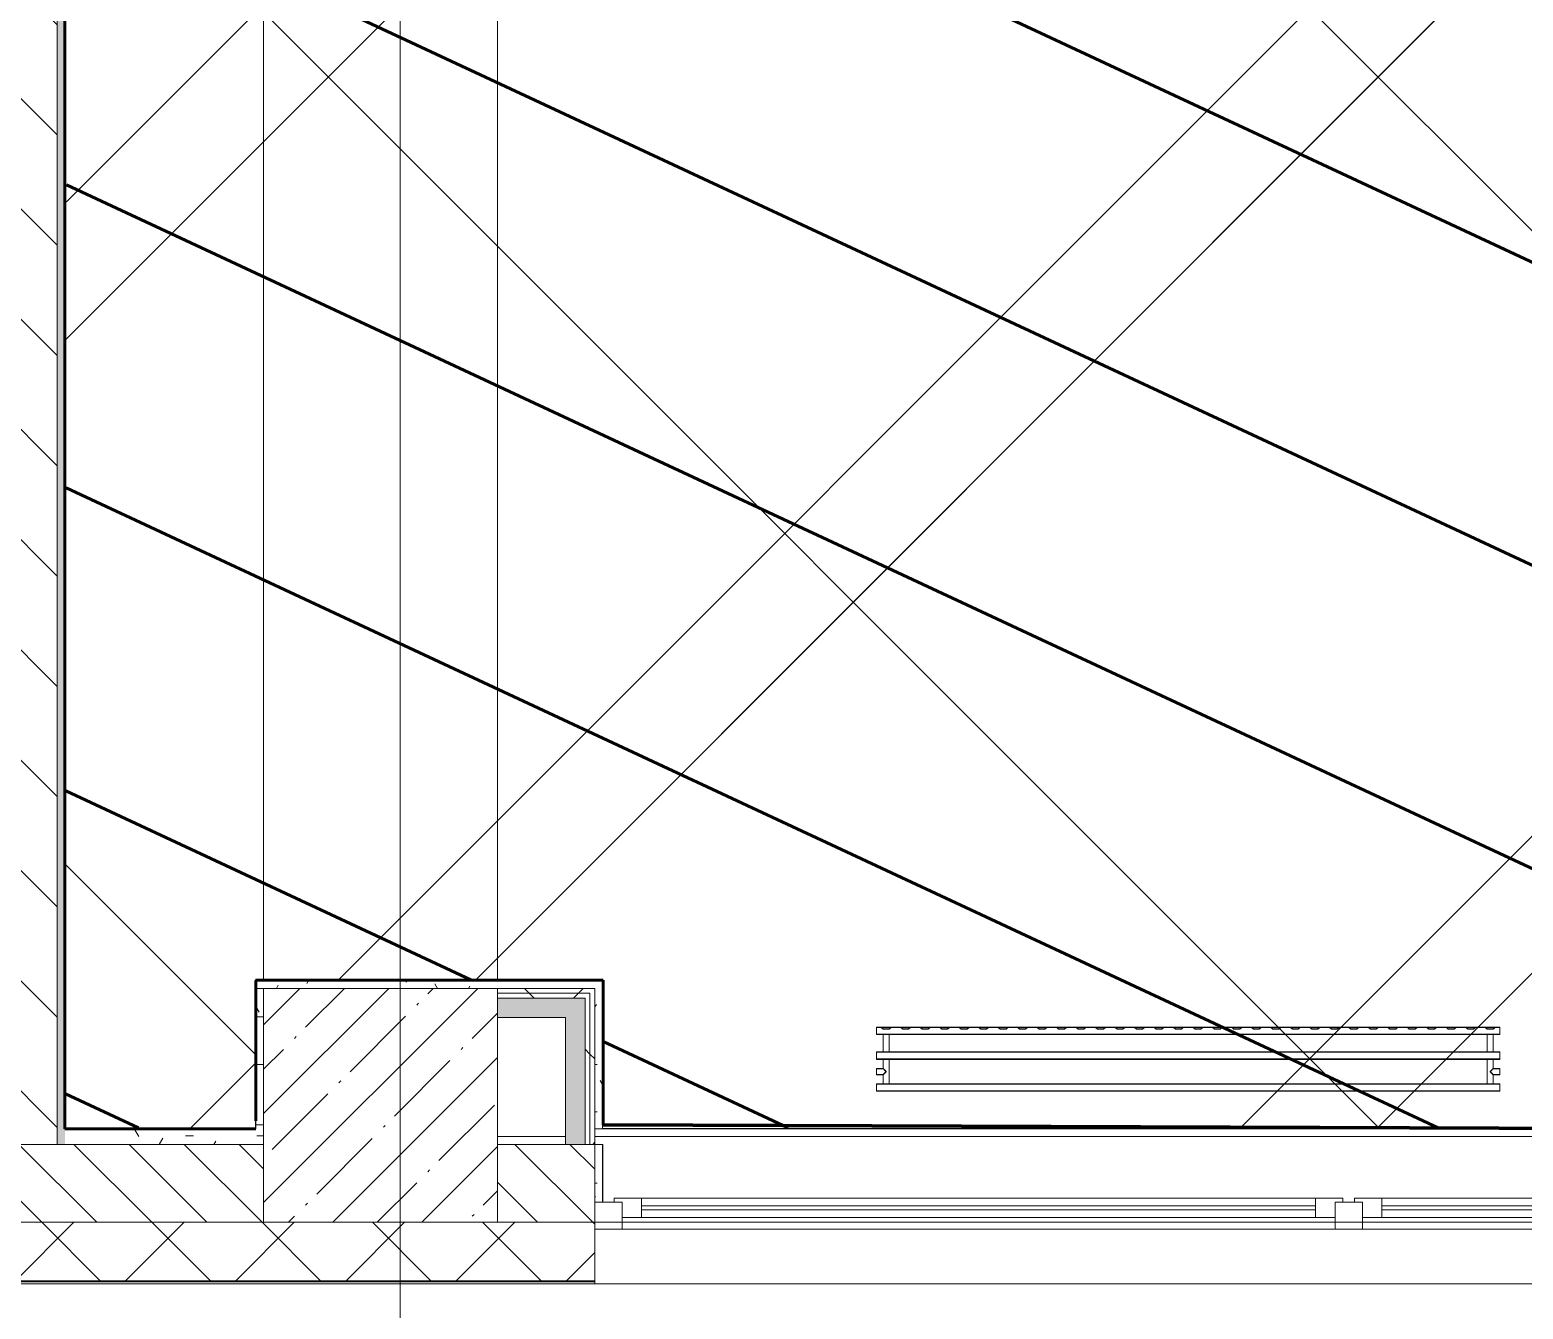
# Model space of a CAD drawing. Header units: millimetres. Extents: x -164500 to 426394, y -23753 to 102118.
# Drawn here: x 173732 to 177564, y -324 to 2958 of the extents above; entities that cross this region are included whole.
import ezdxf

# ---------------------------------------------------------------- set-up
doc = ezdxf.new("R2010")
doc.units = ezdxf.units.MM
for name, color, linetype, lineweight in [('0) шлифовка', 5, 'Continuous', 60), ('1.4) Плинтус ПЛ-4', 6, 'Continuous', 60), ('5.3) Л-7 Линолеум 4 вып', 230, 'Continuous', 30), ('7.7) Плинтус', 222, 'Continuous', 90), ('A-FLOR', 7, 'Continuous', 9), ('A-GLAZ', 7, 'Continuous', 9), ('A-GLAZ-1', 7, 'Continuous', 5), ('A-WALL', 7, 'Continuous', 5), ('I-WALL', 7, 'Continuous', 5), ('S-COLS', 7, 'Continuous', 9), ('S-COLS-1', 7, 'Continuous', 5), ('Оси', 7, 'Continuous', 9)]:
    doc.layers.add(name, color=color, linetype=linetype, lineweight=lineweight)
for name, color, linetype in [('2) защита вин плитк', 6, 'Continuous'), ('3.1) Наливной пол', 3, 'Continuous'), ('3.2.3) Нал-ой пол 4 вып', 3, 'Continuous')]:
    doc.layers.add(name, color=color, linetype=linetype)
for name, color, linetype, lineweight, true_color in [('A-WALL-1', 9, 'Continuous', 5, 0x808080), ('A-WALL-FNSH-1', 9, 'Continuous', 5, 0x808080), ('M-EQPM-1', 7, 'Continuous', 9, 0xb2b2b2)]:
    doc.layers.add(name, color=color, linetype=linetype, lineweight=lineweight, true_color=true_color)
pattern_1 = [(135, (148772.12, -0.94), (-70.71068, -70.71068), [])]
pattern_2 = [(0, (148772.123, -0.94), (243.84, 60.96), [20.117, -162.763, 20.117, -162.763, -975.36]), (0, (148772.123, -0.94), (243.84, 60.96), [-365.76, 20.117, -345.643, 20.117, -162.763, -426.72]), (0, (148772.123, -0.94), (243.84, 60.96), [-914.4, 20.117, -101.803, 20.117, -284.683]), (120, (148863.563, 29.54), (-174.71291, 180.69163), [20.117, -162.763, 20.117, -162.763, -975.36]), (120, (148863.563, 29.54), (-174.71291, 180.69163), [-365.76, 20.117, -345.643, 20.117, -162.763, -426.72]), (120, (148863.563, 29.54), (-174.71291, 180.69163), [-914.4, 20.117, -101.803, 20.117, -284.683]), (240, (148894.043, 151.46), (-69.12709, -241.65163), [20.117, -162.763, 20.117, -162.763, -975.36]), (240, (148894.043, 151.46), (-69.12709, -241.65163), [-365.76, 20.117, -345.643, 20.117, -162.763, -426.72]), (240, (148894.043, 151.46), (-69.12709, -241.65163), [-914.4, 20.117, -101.803, 20.117, -284.683])]
pattern_3 = [(45, (148772.12, -0.94), (-212.132, 212.132), []), (135, (148772.12, -0.94), (-212.132, -212.132), [])]
pattern_4 = [(45, (148903.1, 14959), (-1347.04, 1347.04), [])]

# ---------------------------------------------------------------- blocks, each defined once
blk = doc.blocks.new('radiator_prado_classic_z_tip_30_po exemplyaru - Classic Z Тип 30-500-V449-Объем проектирования 2 этажа')
at = {"layer": 'M-EQPM-1'}
for p, q in [((0, -64), (0, -82)), ((0, -64), (1600, -64)), ((1600, -64), (0, -64)), ((0, -82), (0, -64)), ((1600, -82), (1600, -64)), ((1600, -64), (1600, -82)), ((0, -82), (1600, -82)), ((18.5, -82), (0, -82)), ((17.5, -106.5), (0, -106.5)), ((17.5, -106.5), (0, -106.5)), ((0, -121.5), (0, -106.5)), ((0, -106.5), (0, -107.5)), ((0, -107.5), (0, -112.1)), ((0, -107.5), (0, -108.7)), ((0, -110.3), (0, -107.5)), ((0, -107.5), (0, -107.5)), ((0, -108.7), (0, -110.3)), ((0, -110.3), (0, -114)), ((0, -114), (0, -110.3)), ((0, -112.1), (0, -120.5)), ((0, -114), (0, -117.8)), ((0, -120.5), (0, -114)), ((17.5, -82), (17.5, -106.5)), ((17.5, -82), (17.5, -106.5)), ((17.5, -82), (17.8, -82)), ((18.5, -82), (17.5, -82)), ((17.5, -82), (18.5, -82)), ((30.3, -82), (17.5, -82)), ((17.8, -82), (18.5, -82)), ((18.5, -82), (32.2, -82)), ((32.2, -82), (18.5, -82)), ((18.5, -82), (32.2, -82)), ((32.5, -82), (30.3, -82)), ((32.2, -82), (32.5, -82)), ((32.5, -82), (32.2, -82)), ((32.2, -82), (32.5, -82)), ((1567.8, -82), (32.2, -82)), ((32.5, -146), (32.5, -82)), ((32.5, -146), (32.5, -82)), ((1567.5, -82), (1567.5, -146)), ((1567.5, -82), (1567.5, -146)), ((1567.5, -82), (1567.8, -82)), ((1568.5, -82), (1567.5, -82)), ((1567.5, -82), (1567.8, -82)), ((1567.8, -82), (1567.5, -82)), ((1567.8, -82), (1581.5, -82)), ((1567.8, -82), (1581.5, -82)), ((1581.5, -82), (1567.8, -82)), ((1582.2, -82), (1568.5, -82)), ((1581.5, -82), (1582.5, -82)), ((1581.5, -82), (1582.2, -82)), ((1582.5, -82), (1581.5, -82)), ((1600, -82), (1581.5, -82)), ((1582.5, -82), (1582.2, -82)), ((1582.2, -82), (1582.5, -82)), ((1582.5, -106.5), (1582.5, -82)), ((1582.5, -106.5), (1582.5, -82)), ((1600, -106.5), (1582.5, -106.5)), ((1600, -106.5), (1582.5, -106.5)), ((1600, -107.5), (1600, -106.5)), ((1600, -106.5), (1600, -121.5)), ((1600, -107.5), (1600, -106.5)), ((1600, -106.5), (1600, -107.5)), ((1600, -108.7), (1600, -107.5)), ((1600, -120.5), (1600, -107.5)), ((1600, -107.5), (1600, -119.3)), ((1600, -112.1), (1600, -108.7)), ((1600, -120.5), (1600, -112.1)), ((0, -117.8), (0, -119.3)), ((0, -119.3), (0, -120.5)), ((0, -120.5), (0, -121.5)), ((0, -120.5), (0, -120.5)), ((0, -121.5), (17.5, -121.5)), ((0, -121.5), (17.5, -121.5)), ((0, -146), (0, -164)), ((1600, -146), (0, -146)), ((0, -146), (18.5, -146)), ((0, -164), (0, -146)), ((17.5, -121.5), (17.5, -146)), ((17.5, -121.5), (17.5, -146)), ((17.8, -146), (17.5, -146)), ((17.5, -146), (18.5, -146)), ((18.5, -146), (17.5, -146)), ((17.5, -146), (23.1, -146)), ((18.5, -146), (17.8, -146)), ((19.7, -146), (18.5, -146)), ((18.5, -146), (32.2, -146)), ((32.2, -146), (18.5, -146)), ((21.3, -146), (19.7, -146)), ((23.1, -146), (21.3, -146)), ((26.9, -146), (23.1, -146)), ((23.1, -146), (32.5, -146)), ((32.2, -146), (26.9, -146)), ((32.5, -146), (32.2, -146)), ((32.2, -146), (32.5, -146)), ((32.5, -146), (32.2, -146)), ((32.2, -146), (1567.8, -146)), ((1567.8, -146), (1567.5, -146)), ((1567.5, -146), (1576.9, -146)), ((1567.8, -146), (1567.5, -146)), ((1567.5, -146), (1567.8, -146)), ((1581.5, -146), (1567.8, -146)), ((1581.5, -146), (1567.8, -146)), ((1567.8, -146), (1581.5, -146)), ((1576.9, -146), (1582.5, -146)), ((1582.5, -146), (1581.5, -146)), ((1582.5, -146), (1581.5, -146)), ((1581.5, -146), (1582.5, -146)), ((1581.5, -146), (1600, -146)), ((1582.5, -146), (1582.5, -121.5)), ((1582.5, -121.5), (1600, -121.5)), ((1582.5, -146), (1582.5, -121.5)), ((1582.5, -121.5), (1600, -121.5)), ((1600, -119.3), (1600, -120.5)), ((1600, -121.5), (1600, -120.5)), ((1600, -121.5), (1600, -120.5)), ((1600, -120.5), (1600, -121.5)), ((1600, -164), (1600, -146)), ((1600, -146), (1600, -164)), ((0, -164), (1600, -164)), ((17.8, -164), (0, -164)), ((17.5, -164), (17.5, -210)), ((17.5, -164), (17.5, -210)), ((17.5, -164), (17.8, -164)), ((17.8, -164), (17.5, -164)), ((17.5, -164), (17.8, -164)), ((30.3, -164), (17.5, -164)), ((17.8, -164), (32.2, -164)), ((32.2, -164), (17.8, -164)), ((17.8, -164), (32.2, -164)), ((32.2, -164), (30.3, -164)), ((32.2, -164), (32.5, -164)), ((32.5, -164), (32.2, -164)), ((32.2, -164), (32.5, -164)), ((32.5, -164), (32.2, -164)), ((1567.8, -164), (32.2, -164)), ((32.5, -210), (32.5, -164)), ((32.5, -210), (32.5, -164)), ((1567.5, -164), (1567.5, -210)), ((1567.5, -164), (1567.5, -210)), ((1567.5, -164), (1567.8, -164)), ((1580.3, -164), (1567.5, -164)), ((1567.5, -164), (1567.8, -164)), ((1567.8, -164), (1567.5, -164)), ((1567.8, -164), (1582.2, -164)), ((1567.8, -164), (1582.2, -164)), ((1582.2, -164), (1567.8, -164)), ((1582.5, -164), (1580.3, -164)), ((1582.2, -164), (1582.5, -164)), ((1582.2, -164), (1582.5, -164)), ((1582.5, -164), (1582.2, -164)), ((1600, -164), (1582.2, -164)), ((1582.5, -210), (1582.5, -164)), ((1582.5, -210), (1582.5, -164)), ((1600, -210), (0, -210)), ((0, -210), (0, -228)), ((0, -228), (0, -210)), ((0, -210), (17.8, -210)), ((0, -228), (1600, -228)), ((12.5, -228), (0, -228)), ((17.5, -223), (12.5, -228)), ((17.5, -223), (12.5, -228)), ((37.5, -228), (12.5, -228)), ((37.5, -228), (12.5, -228)), ((12.5, -228), (37.5, -228)), ((17.8, -210), (17.5, -210)), ((17.5, -210), (17.8, -210)), ((30.3, -210), (17.5, -210)), ((17.5, -210), (17.8, -210)), ((17.5, -223), (32.5, -223)), ((32.5, -223), (17.5, -223)), ((32.2, -210), (17.8, -210)), ((17.8, -210), (32.2, -210)), ((17.8, -210), (32.2, -210)), ((32.5, -210), (30.3, -210)), ((32.5, -210), (32.2, -210)), ((32.2, -210), (32.5, -210)), ((32.2, -210), (32.5, -210)), ((32.2, -210), (1567.8, -210)), ((37.5, -228), (32.5, -223)), ((32.5, -223), (37.5, -228)), ((62.5, -228), (37.5, -228)), ((67.5, -223), (62.5, -228)), ((67.5, -223), (62.5, -228)), ((87.5, -228), (62.5, -228)), ((87.5, -228), (62.5, -228)), ((62.5, -228), (87.5, -228)), ((67.5, -223), (82.5, -223)), ((82.5, -223), (67.5, -223)), ((87.5, -228), (82.5, -223)), ((82.5, -223), (87.5, -228)), ((112.5, -228), (87.5, -228)), ((117.5, -223), (112.5, -228)), ((117.5, -223), (112.5, -228)), ((137.5, -228), (112.5, -228)), ((137.5, -228), (112.5, -228)), ((112.5, -228), (137.5, -228)), ((117.5, -223), (132.5, -223)), ((132.5, -223), (117.5, -223)), ((137.5, -228), (132.5, -223)), ((132.5, -223), (137.5, -228)), ((162.5, -228), (137.5, -228)), ((167.5, -223), (162.5, -228)), ((167.5, -223), (162.5, -228)), ((187.5, -228), (162.5, -228)), ((187.5, -228), (162.5, -228)), ((162.5, -228), (187.5, -228)), ((167.5, -223), (182.5, -223)), ((182.5, -223), (167.5, -223)), ((187.5, -228), (182.5, -223)), ((182.5, -223), (187.5, -228)), ((212.5, -228), (187.5, -228)), ((217.5, -223), (212.5, -228)), ((217.5, -223), (212.5, -228)), ((237.5, -228), (212.5, -228)), ((237.5, -228), (212.5, -228)), ((212.5, -228), (237.5, -228)), ((217.5, -223), (232.5, -223)), ((232.5, -223), (217.5, -223)), ((237.5, -228), (232.5, -223)), ((232.5, -223), (237.5, -228)), ((262.5, -228), (237.5, -228)), ((267.5, -223), (262.5, -228)), ((267.5, -223), (262.5, -228)), ((287.5, -228), (262.5, -228)), ((287.5, -228), (262.5, -228)), ((262.5, -228), (287.5, -228)), ((267.5, -223), (282.5, -223)), ((282.5, -223), (267.5, -223)), ((287.5, -228), (282.5, -223)), ((282.5, -223), (287.5, -228)), ((312.5, -228), (287.5, -228)), ((317.5, -223), (312.5, -228)), ((317.5, -223), (312.5, -228)), ((337.5, -228), (312.5, -228)), ((337.5, -228), (312.5, -228)), ((312.5, -228), (337.5, -228)), ((317.5, -223), (332.5, -223)), ((332.5, -223), (317.5, -223)), ((337.5, -228), (332.5, -223)), ((332.5, -223), (337.5, -228)), ((362.5, -228), (337.5, -228)), ((367.5, -223), (362.5, -228)), ((367.5, -223), (362.5, -228)), ((387.5, -228), (362.5, -228)), ((387.5, -228), (362.5, -228)), ((362.5, -228), (387.5, -228)), ((367.5, -223), (382.5, -223)), ((382.5, -223), (367.5, -223)), ((387.5, -228), (382.5, -223)), ((382.5, -223), (387.5, -228)), ((412.5, -228), (387.5, -228)), ((417.5, -223), (412.5, -228)), ((417.5, -223), (412.5, -228)), ((437.5, -228), (412.5, -228)), ((437.5, -228), (412.5, -228)), ((412.5, -228), (437.5, -228)), ((417.5, -223), (432.5, -223)), ((432.5, -223), (417.5, -223)), ((437.5, -228), (432.5, -223)), ((432.5, -223), (437.5, -228)), ((462.5, -228), (437.5, -228)), ((467.5, -223), (462.5, -228)), ((467.5, -223), (462.5, -228)), ((487.5, -228), (462.5, -228)), ((487.5, -228), (462.5, -228)), ((462.5, -228), (487.5, -228)), ((467.5, -223), (482.5, -223)), ((482.5, -223), (467.5, -223)), ((487.5, -228), (482.5, -223)), ((482.5, -223), (487.5, -228)), ((512.5, -228), (487.5, -228)), ((517.5, -223), (512.5, -228)), ((517.5, -223), (512.5, -228)), ((537.5, -228), (512.5, -228)), ((537.5, -228), (512.5, -228)), ((512.5, -228), (537.5, -228)), ((517.5, -223), (532.5, -223)), ((532.5, -223), (517.5, -223)), ((537.5, -228), (532.5, -223)), ((532.5, -223), (537.5, -228)), ((562.5, -228), (537.5, -228)), ((567.5, -223), (562.5, -228)), ((567.5, -223), (562.5, -228)), ((587.5, -228), (562.5, -228)), ((587.5, -228), (562.5, -228)), ((562.5, -228), (587.5, -228)), ((567.5, -223), (582.5, -223)), ((582.5, -223), (567.5, -223)), ((587.5, -228), (582.5, -223)), ((582.5, -223), (587.5, -228)), ((612.5, -228), (587.5, -228)), ((617.5, -223), (612.5, -228)), ((617.5, -223), (612.5, -228)), ((637.5, -228), (612.5, -228)), ((637.5, -228), (612.5, -228)), ((612.5, -228), (637.5, -228)), ((617.5, -223), (632.5, -223)), ((632.5, -223), (617.5, -223)), ((637.5, -228), (632.5, -223)), ((632.5, -223), (637.5, -228)), ((662.5, -228), (637.5, -228)), ((667.5, -223), (662.5, -228)), ((667.5, -223), (662.5, -228)), ((687.5, -228), (662.5, -228)), ((687.5, -228), (662.5, -228)), ((662.5, -228), (687.5, -228)), ((667.5, -223), (682.5, -223)), ((682.5, -223), (667.5, -223)), ((687.5, -228), (682.5, -223)), ((682.5, -223), (687.5, -228)), ((712.5, -228), (687.5, -228)), ((717.5, -223), (712.5, -228)), ((717.5, -223), (712.5, -228)), ((737.5, -228), (712.5, -228)), ((737.5, -228), (712.5, -228)), ((712.5, -228), (737.5, -228)), ((717.5, -223), (732.5, -223)), ((732.5, -223), (717.5, -223)), ((737.5, -228), (732.5, -223)), ((732.5, -223), (737.5, -228)), ((762.5, -228), (737.5, -228)), ((767.5, -223), (762.5, -228)), ((767.5, -223), (762.5, -228)), ((787.5, -228), (762.5, -228)), ((787.5, -228), (762.5, -228)), ((762.5, -228), (787.5, -228)), ((767.5, -223), (782.5, -223)), ((782.5, -223), (767.5, -223)), ((787.5, -228), (782.5, -223)), ((782.5, -223), (787.5, -228)), ((812.5, -228), (787.5, -228)), ((817.5, -223), (812.5, -228)), ((817.5, -223), (812.5, -228)), ((837.5, -228), (812.5, -228)), ((837.5, -228), (812.5, -228)), ((812.5, -228), (837.5, -228)), ((817.5, -223), (832.5, -223)), ((832.5, -223), (817.5, -223)), ((837.5, -228), (832.5, -223)), ((832.5, -223), (837.5, -228)), ((862.5, -228), (837.5, -228)), ((867.5, -223), (862.5, -228)), ((867.5, -223), (862.5, -228)), ((887.5, -228), (862.5, -228)), ((887.5, -228), (862.5, -228)), ((862.5, -228), (887.5, -228)), ((867.5, -223), (882.5, -223)), ((882.5, -223), (867.5, -223)), ((887.5, -228), (882.5, -223)), ((882.5, -223), (887.5, -228)), ((912.5, -228), (887.5, -228)), ((917.5, -223), (912.5, -228)), ((917.5, -223), (912.5, -228)), ((937.5, -228), (912.5, -228)), ((937.5, -228), (912.5, -228)), ((912.5, -228), (937.5, -228)), ((917.5, -223), (932.5, -223)), ((932.5, -223), (917.5, -223)), ((937.5, -228), (932.5, -223)), ((932.5, -223), (937.5, -228)), ((962.5, -228), (937.5, -228)), ((967.5, -223), (962.5, -228)), ((967.5, -223), (962.5, -228)), ((987.5, -228), (962.5, -228)), ((987.5, -228), (962.5, -228)), ((962.5, -228), (987.5, -228)), ((967.5, -223), (982.5, -223)), ((982.5, -223), (967.5, -223)), ((987.5, -228), (982.5, -223)), ((982.5, -223), (987.5, -228)), ((1012.5, -228), (987.5, -228)), ((1017.5, -223), (1012.5, -228)), ((1017.5, -223), (1012.5, -228)), ((1037.5, -228), (1012.5, -228)), ((1037.5, -228), (1012.5, -228)), ((1012.5, -228), (1037.5, -228)), ((1017.5, -223), (1032.5, -223)), ((1032.5, -223), (1017.5, -223)), ((1037.5, -228), (1032.5, -223)), ((1032.5, -223), (1037.5, -228)), ((1062.5, -228), (1037.5, -228)), ((1067.5, -223), (1062.5, -228)), ((1067.5, -223), (1062.5, -228)), ((1087.5, -228), (1062.5, -228)), ((1087.5, -228), (1062.5, -228)), ((1062.5, -228), (1087.5, -228)), ((1067.5, -223), (1082.5, -223)), ((1082.5, -223), (1067.5, -223)), ((1087.5, -228), (1082.5, -223)), ((1082.5, -223), (1087.5, -228)), ((1112.5, -228), (1087.5, -228)), ((1117.5, -223), (1112.5, -228)), ((1117.5, -223), (1112.5, -228)), ((1137.5, -228), (1112.5, -228)), ((1137.5, -228), (1112.5, -228)), ((1112.5, -228), (1137.5, -228)), ((1117.5, -223), (1132.5, -223)), ((1132.5, -223), (1117.5, -223)), ((1137.5, -228), (1132.5, -223)), ((1132.5, -223), (1137.5, -228)), ((1162.5, -228), (1137.5, -228)), ((1167.5, -223), (1162.5, -228)), ((1167.5, -223), (1162.5, -228)), ((1187.5, -228), (1162.5, -228)), ((1187.5, -228), (1162.5, -228)), ((1162.5, -228), (1187.5, -228)), ((1167.5, -223), (1182.5, -223)), ((1182.5, -223), (1167.5, -223)), ((1187.5, -228), (1182.5, -223)), ((1182.5, -223), (1187.5, -228)), ((1212.5, -228), (1187.5, -228)), ((1217.5, -223), (1212.5, -228)), ((1217.5, -223), (1212.5, -228)), ((1237.5, -228), (1212.5, -228)), ((1237.5, -228), (1212.5, -228)), ((1212.5, -228), (1237.5, -228)), ((1217.5, -223), (1232.5, -223)), ((1232.5, -223), (1217.5, -223)), ((1237.5, -228), (1232.5, -223)), ((1232.5, -223), (1237.5, -228)), ((1262.5, -228), (1237.5, -228)), ((1267.5, -223), (1262.5, -228)), ((1267.5, -223), (1262.5, -228)), ((1287.5, -228), (1262.5, -228)), ((1287.5, -228), (1262.5, -228)), ((1262.5, -228), (1287.5, -228)), ((1267.5, -223), (1282.5, -223)), ((1282.5, -223), (1267.5, -223)), ((1287.5, -228), (1282.5, -223)), ((1282.5, -223), (1287.5, -228)), ((1312.5, -228), (1287.5, -228)), ((1317.5, -223), (1312.5, -228)), ((1317.5, -223), (1312.5, -228)), ((1337.5, -228), (1312.5, -228)), ((1337.5, -228), (1312.5, -228)), ((1312.5, -228), (1337.5, -228)), ((1317.5, -223), (1332.5, -223)), ((1332.5, -223), (1317.5, -223)), ((1337.5, -228), (1332.5, -223)), ((1332.5, -223), (1337.5, -228)), ((1362.5, -228), (1337.5, -228)), ((1367.5, -223), (1362.5, -228)), ((1367.5, -223), (1362.5, -228)), ((1387.5, -228), (1362.5, -228)), ((1387.5, -228), (1362.5, -228)), ((1362.5, -228), (1387.5, -228)), ((1367.5, -223), (1382.5, -223)), ((1382.5, -223), (1367.5, -223)), ((1387.5, -228), (1382.5, -223)), ((1382.5, -223), (1387.5, -228)), ((1412.5, -228), (1387.5, -228)), ((1417.5, -223), (1412.5, -228)), ((1417.5, -223), (1412.5, -228)), ((1437.5, -228), (1412.5, -228)), ((1437.5, -228), (1412.5, -228)), ((1412.5, -228), (1437.5, -228)), ((1417.5, -223), (1432.5, -223)), ((1432.5, -223), (1417.5, -223)), ((1437.5, -228), (1432.5, -223)), ((1432.5, -223), (1437.5, -228)), ((1462.5, -228), (1437.5, -228)), ((1467.5, -223), (1462.5, -228)), ((1467.5, -223), (1462.5, -228)), ((1487.5, -228), (1462.5, -228)), ((1487.5, -228), (1462.5, -228)), ((1462.5, -228), (1487.5, -228)), ((1467.5, -223), (1482.5, -223)), ((1482.5, -223), (1467.5, -223)), ((1487.5, -228), (1482.5, -223)), ((1482.5, -223), (1487.5, -228)), ((1512.5, -228), (1487.5, -228)), ((1517.5, -223), (1512.5, -228)), ((1517.5, -223), (1512.5, -228)), ((1537.5, -228), (1512.5, -228)), ((1537.5, -228), (1512.5, -228)), ((1512.5, -228), (1537.5, -228)), ((1517.5, -223), (1532.5, -223)), ((1532.5, -223), (1517.5, -223)), ((1537.5, -228), (1532.5, -223)), ((1532.5, -223), (1537.5, -228)), ((1562.5, -228), (1537.5, -228)), ((1567.5, -223), (1562.5, -228)), ((1567.5, -223), (1562.5, -228)), ((1587.5, -228), (1562.5, -228)), ((1587.5, -228), (1562.5, -228)), ((1562.5, -228), (1587.5, -228)), ((1567.8, -210), (1567.5, -210)), ((1567.5, -210), (1567.8, -210)), ((1567.8, -210), (1567.5, -210)), ((1567.5, -210), (1567.8, -210)), ((1567.5, -223), (1582.5, -223)), ((1582.5, -223), (1567.5, -223)), ((1569.7, -210), (1567.8, -210)), ((1567.8, -210), (1582.2, -210)), ((1582.2, -210), (1567.8, -210)), ((1567.8, -210), (1582.2, -210)), ((1582.5, -210), (1569.7, -210)), ((1582.2, -210), (1582.5, -210)), ((1582.5, -210), (1582.2, -210)), ((1582.2, -210), (1582.5, -210)), ((1582.2, -210), (1600, -210)), ((1587.5, -228), (1582.5, -223)), ((1582.5, -223), (1587.5, -228)), ((1600, -228), (1587.5, -228)), ((1600, -228), (1600, -210)), ((1600, -210), (1600, -228))]:
    blk.add_line(p, q, dxfattribs=at)
for points, knots in [([(18.5, -107.5), (18.4, -107.4), (18.3, -107.3), (18.1, -107.1), (17.9, -106.9), (17.8, -106.8), (17.7, -106.7), (17.5, -106.5), (17.5, -106.5), (17.5, -106.5)], [0.7142857, 0.7142857, 0.7142857, 0.7142857, 0.75, 0.7857143, 0.8214286, 0.8571429, 0.8928571, 0.9285714, 1, 1, 1, 1]), ([(17.5, -106.5), (17.5, -106.5), (17.5, -106.5), (17.7, -106.7), (17.8, -106.8), (17.9, -106.9), (18.1, -107.1), (18.3, -107.3), (18.4, -107.4), (18.5, -107.5)], [0, 0, 0, 0, 0.0714286, 0.1071429, 0.1428571, 0.1785714, 0.2142857, 0.25, 0.2857143, 0.2857143, 0.2857143, 0.2857143]), ([(17.5, -106.5), (17.5, -106.5), (17.5, -106.5), (17.7, -106.7), (17.8, -106.8), (17.9, -106.9), (18.1, -107.1), (18.3, -107.3), (18.4, -107.4), (18.5, -107.5)], [0, 0, 0, 0, 0.0714286, 0.1071429, 0.1428571, 0.1785714, 0.2142857, 0.25, 0.2857143, 0.2857143, 0.2857143, 0.2857143]), ([(25, -114), (24.5, -113.5), (23.6, -112.6), (22.4, -111.4), (21.6, -110.6), (21.1, -110.1), (20.8, -109.8), (20.5, -109.5), (20.2, -109.2), (19.8, -108.9), (19.6, -108.6), (19.3, -108.3), (19, -108), (18.7, -107.7), (18.5, -107.5), (18.3, -107.3), (18.1, -107.1), (17.9, -106.9), (17.8, -106.8), (17.7, -106.7), (17.5, -106.5), (17.5, -106.5), (17.5, -106.5)], [0, 0, 0, 0, 0.142857, 0.285714, 0.357143, 0.392857, 0.428571, 0.464286, 0.5, 0.535714, 0.571429, 0.607143, 0.642857, 0.678571, 0.714286, 0.75, 0.785714, 0.821429, 0.857143, 0.892857, 0.928571, 1, 1, 1, 1]), ([(17.5, -121.5), (17.5, -121.5), (17.5, -121.5), (17.7, -121.3), (17.8, -121.2), (17.9, -121.1), (18.1, -120.9), (18.3, -120.7), (18.5, -120.5), (18.7, -120.3), (19, -120), (19.3, -119.7), (19.6, -119.4), (19.8, -119.1), (20.3, -118.7), (20.7, -118.3), (21.1, -117.9), (21.6, -117.4), (22.4, -116.6), (23.6, -115.4), (24.5, -114.5), (25, -114)], [0, 0, 0, 0, 0.071429, 0.107143, 0.142857, 0.178571, 0.214286, 0.25, 0.285714, 0.321429, 0.357143, 0.392857, 0.428571, 0.464286, 0.5, 0.571429, 0.607143, 0.642857, 0.714286, 0.857143, 1, 1, 1, 1]), ([(22.1, -111.1), (21.9, -110.9), (21.6, -110.6), (21.1, -110.1), (20.8, -109.8), (20.5, -109.5), (20.2, -109.2), (19.9, -108.8), (19.7, -108.7), (19.6, -108.6)], [0.2857143, 0.2857143, 0.2857143, 0.2857143, 0.3571429, 0.3928571, 0.4285714, 0.4642857, 0.5, 0.5357143, 0.5714286, 0.5714286, 0.5714286, 0.5714286]), ([(19.6, -108.6), (19.7, -108.7), (19.9, -108.8), (20.3, -109.3), (20.7, -109.7), (21.1, -110.1), (21.6, -110.6), (21.9, -110.9), (22.1, -111.1)], [0.4285714, 0.4285714, 0.4285714, 0.4285714, 0.4642857, 0.5, 0.5714286, 0.6071429, 0.6428571, 0.7142857, 0.7142857, 0.7142857, 0.7142857]), ([(19.6, -108.6), (19.7, -108.7), (19.8, -108.9), (20.3, -109.3), (20.7, -109.7), (21.1, -110.1), (21.6, -110.6), (21.9, -110.9), (22.1, -111.1)], [0.4285714, 0.4285714, 0.4285714, 0.4285714, 0.4642857, 0.5, 0.5714286, 0.6071429, 0.6428571, 0.7142857, 0.7142857, 0.7142857, 0.7142857]), ([(1575, -114), (1575.5, -113.5), (1576.4, -112.6), (1577.6, -111.4), (1578.4, -110.6), (1578.9, -110.1), (1579.2, -109.8), (1579.5, -109.5), (1579.8, -109.2), (1580.1, -108.8), (1580.4, -108.6), (1580.7, -108.3), (1581, -108), (1581.3, -107.7), (1581.5, -107.5), (1581.7, -107.3), (1581.9, -107.1), (1582.1, -106.9), (1582.2, -106.8), (1582.3, -106.7), (1582.5, -106.5), (1582.5, -106.5), (1582.5, -106.5)], [0, 0, 0, 0, 0.142857, 0.285714, 0.357143, 0.392857, 0.428571, 0.464286, 0.5, 0.535714, 0.571429, 0.607143, 0.642857, 0.678571, 0.714286, 0.75, 0.785714, 0.821429, 0.857143, 0.892857, 0.928571, 1, 1, 1, 1]), ([(1582.5, -121.5), (1582.5, -121.5), (1582.5, -121.5), (1582.3, -121.3), (1582.2, -121.2), (1582.1, -121.1), (1581.9, -120.9), (1581.7, -120.7), (1581.5, -120.5), (1581.3, -120.3), (1581, -120), (1580.7, -119.7), (1580.4, -119.4), (1580.1, -119.2), (1579.7, -118.7), (1579.3, -118.3), (1578.9, -117.9), (1578.4, -117.4), (1577.6, -116.6), (1576.4, -115.4), (1575.5, -114.5), (1575, -114)], [0, 0, 0, 0, 0.071429, 0.107143, 0.142857, 0.178571, 0.214286, 0.25, 0.285714, 0.321429, 0.357143, 0.392857, 0.428571, 0.464286, 0.5, 0.571429, 0.607143, 0.642857, 0.714286, 0.857143, 1, 1, 1, 1]), ([(1580.4, -108.6), (1580.3, -108.7), (1580.1, -108.8), (1579.7, -109.3), (1579.3, -109.7), (1578.9, -110.1), (1578.4, -110.6), (1578.1, -110.9), (1577.9, -111.1)], [0.4285714, 0.4285714, 0.4285714, 0.4285714, 0.4642857, 0.5, 0.5714286, 0.6071429, 0.6428571, 0.7142857, 0.7142857, 0.7142857, 0.7142857]), ([(1577.9, -111.1), (1578.1, -110.9), (1578.4, -110.6), (1578.9, -110.1), (1579.2, -109.8), (1579.5, -109.5), (1579.8, -109.2), (1580.1, -108.8), (1580.3, -108.7), (1580.4, -108.6)], [0.2857143, 0.2857143, 0.2857143, 0.2857143, 0.3571429, 0.3928571, 0.4285714, 0.4642857, 0.5, 0.5357143, 0.5714286, 0.5714286, 0.5714286, 0.5714286]), ([(1579.2, -109.8), (1579.1, -109.9), (1578.9, -110.1), (1578.4, -110.6), (1578.1, -110.9), (1577.9, -111.1)], [0.5714286, 0.5714286, 0.5714286, 0.5714286, 0.6071429, 0.6428571, 0.7142857, 0.7142857, 0.7142857, 0.7142857]), ([(1580.4, -108.6), (1580.3, -108.7), (1580.1, -108.8), (1579.7, -109.3), (1579.4, -109.6), (1579.2, -109.8)], [0.4285714, 0.4285714, 0.4285714, 0.4285714, 0.4642857, 0.5, 0.5714286, 0.5714286, 0.5714286, 0.5714286]), ([(1582.5, -106.5), (1582.5, -106.5), (1582.5, -106.5), (1582.3, -106.7), (1582.2, -106.8), (1582.1, -106.9), (1581.9, -107.1), (1581.7, -107.3), (1581.6, -107.4), (1581.5, -107.5)], [0, 0, 0, 0, 0.0714286, 0.1071429, 0.1428571, 0.1785714, 0.2142857, 0.25, 0.2857143, 0.2857143, 0.2857143, 0.2857143]), ([(1582.5, -106.5), (1582.5, -106.5), (1582.5, -106.5), (1582.3, -106.7), (1582.2, -106.8), (1582.1, -106.9), (1581.9, -107.1), (1581.7, -107.3), (1581.6, -107.4), (1581.5, -107.5)], [0, 0, 0, 0, 0.0714286, 0.1071429, 0.1428571, 0.1785714, 0.2142857, 0.25, 0.2857143, 0.2857143, 0.2857143, 0.2857143]), ([(1581.5, -107.5), (1581.6, -107.4), (1581.7, -107.3), (1581.9, -107.1), (1582.1, -106.9), (1582.2, -106.8), (1582.3, -106.7), (1582.5, -106.5), (1582.5, -106.5), (1582.5, -106.5)], [0.7142857, 0.7142857, 0.7142857, 0.7142857, 0.75, 0.7857143, 0.8214286, 0.8571429, 0.8928571, 0.9285714, 1, 1, 1, 1]), ([(17.5, -121.5), (17.5, -121.5), (17.5, -121.5), (17.7, -121.3), (17.8, -121.2), (17.9, -121.1), (18.1, -120.9), (18.3, -120.7), (18.4, -120.6), (18.5, -120.5)], [0, 0, 0, 0, 0.0714286, 0.1071429, 0.1428571, 0.1785714, 0.2142857, 0.25, 0.2857143, 0.2857143, 0.2857143, 0.2857143]), ([(18.5, -120.5), (18.4, -120.6), (18.3, -120.7), (18.1, -120.9), (17.9, -121.1), (17.8, -121.2), (17.7, -121.3), (17.5, -121.5), (17.5, -121.5), (17.5, -121.5)], [0.7142857, 0.7142857, 0.7142857, 0.7142857, 0.75, 0.7857143, 0.8214286, 0.8571429, 0.8928571, 0.9285714, 1, 1, 1, 1]), ([(18.5, -120.5), (18.4, -120.6), (18.3, -120.7), (18.1, -120.9), (17.9, -121.1), (17.8, -121.2), (17.7, -121.3), (17.5, -121.5), (17.5, -121.5), (17.5, -121.5)], [0.7142857, 0.7142857, 0.7142857, 0.7142857, 0.75, 0.7857143, 0.8214286, 0.8571429, 0.8928571, 0.9285714, 1, 1, 1, 1]), ([(19.6, -119.4), (19.7, -119.3), (19.9, -119.2), (20.3, -118.7), (20.7, -118.3), (21.1, -117.9), (21.6, -117.4), (21.9, -117.1), (22.1, -116.9)], [0.4285714, 0.4285714, 0.4285714, 0.4285714, 0.4642857, 0.5, 0.5714286, 0.6071429, 0.6428571, 0.7142857, 0.7142857, 0.7142857, 0.7142857]), ([(22.1, -116.9), (21.9, -117.1), (21.6, -117.4), (21.1, -117.9), (20.8, -118.2), (20.5, -118.5), (20.2, -118.8), (19.9, -119.2), (19.7, -119.3), (19.6, -119.4)], [0.2857143, 0.2857143, 0.2857143, 0.2857143, 0.3571429, 0.3928571, 0.4285714, 0.4642857, 0.5, 0.5357143, 0.5714286, 0.5714286, 0.5714286, 0.5714286]), ([(22.1, -116.9), (21.9, -117.1), (21.6, -117.4), (21.1, -117.9), (20.8, -118.2), (20.5, -118.5), (20.2, -118.8), (19.8, -119.1), (19.7, -119.3), (19.6, -119.4)], [0.2857143, 0.2857143, 0.2857143, 0.2857143, 0.3571429, 0.3928571, 0.4285714, 0.4642857, 0.5, 0.5357143, 0.5714286, 0.5714286, 0.5714286, 0.5714286]), ([(1577.9, -116.9), (1578.1, -117.1), (1578.4, -117.4), (1578.9, -117.9), (1579.2, -118.2), (1579.5, -118.5), (1579.8, -118.8), (1580.1, -119.2), (1580.3, -119.3), (1580.4, -119.4)], [0.2857143, 0.2857143, 0.2857143, 0.2857143, 0.3571429, 0.3928571, 0.4285714, 0.4642857, 0.5, 0.5357143, 0.5714286, 0.5714286, 0.5714286, 0.5714286]), ([(1577.9, -116.9), (1578.1, -117.1), (1578.4, -117.4), (1578.9, -117.9), (1579.1, -118.1), (1579.2, -118.2)], [0.2857143, 0.2857143, 0.2857143, 0.2857143, 0.3571429, 0.3928571, 0.4285714, 0.4285714, 0.4285714, 0.4285714]), ([(1580.4, -119.4), (1580.3, -119.3), (1580.1, -119.2), (1579.7, -118.7), (1579.3, -118.3), (1578.9, -117.9), (1578.4, -117.4), (1578.1, -117.1), (1577.9, -116.9)], [0.4285714, 0.4285714, 0.4285714, 0.4285714, 0.4642857, 0.5, 0.5714286, 0.6071429, 0.6428571, 0.7142857, 0.7142857, 0.7142857, 0.7142857]), ([(1581.5, -120.5), (1581.6, -120.6), (1581.7, -120.7), (1581.9, -120.9), (1582.1, -121.1), (1582.2, -121.2), (1582.3, -121.3), (1582.5, -121.5), (1582.5, -121.5), (1582.5, -121.5)], [0.7142857, 0.7142857, 0.7142857, 0.7142857, 0.75, 0.7857143, 0.8214286, 0.8571429, 0.8928571, 0.9285714, 1, 1, 1, 1]), ([(1581.5, -120.5), (1581.6, -120.6), (1581.7, -120.7), (1581.9, -120.9), (1582.1, -121.1), (1582.2, -121.2), (1582.3, -121.3), (1582.5, -121.5), (1582.5, -121.5), (1582.5, -121.5)], [0.7142857, 0.7142857, 0.7142857, 0.7142857, 0.75, 0.7857143, 0.8214286, 0.8571429, 0.8928571, 0.9285714, 1, 1, 1, 1]), ([(1582.5, -121.5), (1582.5, -121.5), (1582.5, -121.5), (1582.3, -121.3), (1582.2, -121.2), (1582.1, -121.1), (1581.9, -120.9), (1581.7, -120.7), (1581.6, -120.6), (1581.5, -120.5)], [0, 0, 0, 0, 0.0714286, 0.1071429, 0.1428571, 0.1785714, 0.2142857, 0.25, 0.2857143, 0.2857143, 0.2857143, 0.2857143])]:
    blk.add_open_spline(points, degree=3, knots=knots, dxfattribs=at)
for points in [[(19.6, -108.6), (19.5, -108.5), (19.3, -108.3), (19, -108), (18.7, -107.7), (18.6, -107.6), (18.5, -107.5)], [(18.5, -107.5), (18.6, -107.6), (18.7, -107.7), (19, -108), (19.3, -108.3), (19.5, -108.5), (19.6, -108.6)], [(18.5, -107.5), (18.6, -107.6), (18.7, -107.7), (19, -108), (19.3, -108.3), (19.5, -108.5), (19.6, -108.6)], [(25, -114), (24.5, -113.5), (23.6, -112.6), (22.6, -111.6), (22.1, -111.1)], [(22.1, -111.1), (22.6, -111.6), (23.6, -112.6), (24.5, -113.5), (25, -114)], [(22.1, -111.1), (22.6, -111.6), (23.6, -112.6), (24.5, -113.5), (25, -114)], [(22.1, -116.9), (22.6, -116.4), (23.6, -115.4), (24.5, -114.5), (25, -114)], [(25, -114), (24.5, -114.5), (23.6, -115.4), (22.6, -116.4), (22.1, -116.9)], [(25, -114), (24.5, -114.5), (23.6, -115.4), (22.6, -116.4), (22.1, -116.9)], [(1577.9, -111.1), (1577.4, -111.6), (1576.4, -112.6), (1575.5, -113.5), (1575, -114)], [(1577.9, -111.1), (1577.4, -111.6), (1576.4, -112.6), (1575.5, -113.5), (1575, -114)], [(1575, -114), (1575.5, -113.5), (1576.4, -112.6), (1577.4, -111.6), (1577.9, -111.1)], [(1575, -114), (1575.5, -114.5), (1576.4, -115.4), (1577.4, -116.4), (1577.9, -116.9)], [(1575, -114), (1575.5, -114.5), (1576.4, -115.4), (1577.4, -116.4), (1577.9, -116.9)], [(1577.9, -116.9), (1577.4, -116.4), (1576.4, -115.4), (1575.5, -114.5), (1575, -114)], [(1581.5, -107.5), (1581.4, -107.6), (1581.3, -107.7), (1581, -108), (1580.7, -108.3), (1580.5, -108.5), (1580.4, -108.6)], [(1581.5, -107.5), (1581.4, -107.6), (1581.3, -107.7), (1581, -108), (1580.7, -108.3), (1580.5, -108.5), (1580.4, -108.6)], [(1580.4, -108.6), (1580.5, -108.5), (1580.7, -108.3), (1581, -108), (1581.3, -107.7), (1581.4, -107.6), (1581.5, -107.5)], [(18.5, -120.5), (18.6, -120.4), (18.7, -120.3), (19, -120), (19.3, -119.7), (19.5, -119.5), (19.6, -119.4)], [(19.6, -119.4), (19.5, -119.5), (19.3, -119.7), (19, -120), (18.7, -120.3), (18.6, -120.4), (18.5, -120.5)], [(19.6, -119.4), (19.5, -119.5), (19.3, -119.7), (19, -120), (18.7, -120.3), (18.6, -120.4), (18.5, -120.5)], [(1579.2, -118.2), (1579.3, -118.3), (1579.5, -118.5), (1579.8, -118.8), (1580.1, -119.2), (1580.3, -119.3), (1580.4, -119.4)], [(1580.4, -119.4), (1580.5, -119.5), (1580.7, -119.7), (1581, -120), (1581.3, -120.3), (1581.4, -120.4), (1581.5, -120.5)], [(1580.4, -119.4), (1580.5, -119.5), (1580.7, -119.7), (1581, -120), (1581.3, -120.3), (1581.4, -120.4), (1581.5, -120.5)], [(1581.5, -120.5), (1581.4, -120.4), (1581.3, -120.3), (1581, -120), (1580.7, -119.7), (1580.5, -119.5), (1580.4, -119.4)]]:
    blk.add_open_spline(points, degree=3, dxfattribs=at)
blk = doc.blocks.new('BSC_Колонна _Прямоугольная - 600х600-V283-Объем проектирования 2 этажа')
at = {"layer": 'S-COLS-1'}
h = blk.add_hatch(dxfattribs=at)
h.set_pattern_fill('FP_9', color=256, style=0, pattern_type=2)
h.set_pattern_definition([(45, (-25860, -200), (-114.0493, 114.0493), []), (45, (-25745.95, -200), (-114.0493, 114.0493), [201.613, -40.323, 6.706, -33.617])])
h.paths.add_polyline_path([(270.5, -300), (300, -300), (300, 300), (-300, 300), (-300, -300)])
for p, q in [((300, 300), (-300, 300)), ((-300, 300), (-300, -300)), ((300, -300), (300, 300)), ((-300, -300), (300, -300))]:
    blk.add_line(p, q, dxfattribs=at)
blk = doc.blocks.new('120_Окно_СКБ_2Ст - 120_Окно_СКБ_2Ст 2800х2500 4-24273432-Объем проектирования 2 этажа')
at = {"layer": 'A-GLAZ'}
for p, q in [((-1400, -127), (-1400, -57)), ((-1400, -57), (-1330, -57)), ((-1330, -57), (-1330, -127)), ((-570, -127), (-570, -57)), ((-570, -57), (-500, -57)), ((-500, -57), (-500, -127)), ((1330, -127), (1330, -57)), ((1330, -57), (1400, -57)), ((1400, -57), (1400, -127)), ((-570, -87), (-1330, -87)), ((-1330, -87), (-1330, -127)), ((-1280, -137), (-1280, -87)), ((-620, -137), (-620, -87)), ((-570, -127), (-570, -87)), ((1330, -87), (-500, -87)), ((-500, -87), (-500, -127)), ((-450, -137), (-450, -87)), ((1280, -137), (1280, -87)), ((1330, -127), (1330, -87)), ((-1330, -127), (-1400, -127)), ((-1330, -127), (-1350, -127)), ((-1350, -127), (-1350, -137)), ((-1350, -137), (-550, -137)), ((-550, -137), (-1350, -137)), ((-500, -127), (-570, -127)), ((-550, -127), (-570, -127)), ((-550, -137), (-550, -127)), ((-500, -127), (-520, -127)), ((-520, -127), (-520, -137)), ((-520, -137), (1350, -137)), ((1350, -137), (-520, -137)), ((1400, -127), (1330, -127)), ((1350, -127), (1330, -127)), ((1350, -137), (1350, -127))]:
    blk.add_line(p, q, dxfattribs=at)
at = {"layer": 'A-GLAZ-1'}
for p, q in [((1400, -57), (-1400, -57)), ((-1280, -107), (-620, -107)), ((-450, -107), (1280, -107)), ((-1400, -127), (-1350, -127)), ((-620, -117), (-1280, -117)), ((-550, -127), (-520, -127)), ((1280, -117), (-450, -117)), ((1350, -127), (1380, -127))]:
    blk.add_line(p, q, dxfattribs=at)

msp = doc.modelspace()

# ---------------------------------------------------------------- hatches: boundary and pattern name
at = {"layer": '0) шлифовка', "true_color": 0x2776bb}
h = msp.add_hatch(dxfattribs=at)
h.set_pattern_fill('ANSI31', color=152, scale=222, angle=110)
h.set_pattern_definition([(155, (148903.1, 14959), (-297.882, -638.811), [])])
h.paths.add_polyline_path([(179461.123, 7079), (178232.123, 7079), (178232.123, 7072), (176431.123, 7072), (176431.123, 7659), (176232.123, 7659), (174953.123, 7659), (174953.123, 7072), (173830.123, 7072), (173830.123, 6180), (173823.123, 141), (173823.123, 141), (174311.123, 141), (174311.123, 521), (175203.123, 521), (175203.123, 141), (177960.867, 141), (177960.867, 521), (178602.867, 521), (178602.867, 141), (179461.123, 141)])
at = {"layer": '2) защита вин плитк'}
h = msp.add_hatch(dxfattribs=at)
h.set_pattern_fill('ANSI31', color=256, scale=600)
h.set_pattern_definition(pattern_4)
h.paths.add_polyline_path([(179461.123, 7079), (178232.123, 7079), (178232.123, 7072), (176431.123, 7072), (176431.123, 7659), (176232.123, 7659), (174953.123, 7659), (174953.123, 7072), (173830.123, 7072), (173830.123, 6180), (173823.123, 141), (173823.123, 141), (174311.123, 141), (174311.123, 521), (175203.123, 521), (175203.123, 141), (177960.867, 141), (177960.867, 521), (178602.867, 521), (178602.867, 141), (179461.123, 141)])
at = {"layer": '3.1) Наливной пол'}
h = msp.add_hatch(dxfattribs=at)
h.set_pattern_fill('ANSI31', color=256, scale=600)
h.set_pattern_definition([(45, (148903.1, 28781), (-1347.04, 1347.04), [])])
h.paths.add_polyline_path([(179461.123, 7077.008), (178232.123, 7077.008), (178232.123, 7070.008), (176431.123, 7070.008), (176431.123, 7657.008), (176232.123, 7657.008), (174953.123, 7657.008), (174953.123, 7070.008), (173830.123, 7070.008), (173830.123, 6178.008), (173823.123, 139.008), (173823.123, 139.008), (174311.123, 139.008), (174311.123, 519.008), (175203.123, 519.008), (175203.123, 139.008), (177960.867, 139.008), (177960.867, 519.008), (178602.867, 519.008), (178602.867, 139.008), (179461.123, 139.008)])
at = {"layer": '3.2.3) Нал-ой пол 4 вып'}
h = msp.add_hatch(dxfattribs=at)
h.set_pattern_fill('ANSI31', color=256, scale=600)
h.set_pattern_definition(pattern_4)
h.paths.add_polyline_path([(179461.123, 7079), (178232.123, 7079), (178232.123, 7072), (176431.123, 7072), (176431.123, 7659), (176232.123, 7659), (174953.123, 7659), (174953.123, 7072), (173830.123, 7072), (173830.123, 6180), (173823.123, 141), (173823.123, 141), (174311.123, 141), (174311.123, 521), (175203.123, 521), (175203.123, 141), (177960.867, 141), (177960.867, 521), (178602.867, 521), (178602.867, 141), (179461.123, 141)])
at = {"layer": '5.3) Л-7 Линолеум 4 вып'}
h = msp.add_hatch(dxfattribs=at)
h.set_pattern_fill('ANSI37', color=256, scale=600)
h.set_pattern_definition([(45, (148903.1, 14959), (-1347.04, 1347.04), []), (135, (148903.1, 14959), (-1347.04, -1347.04), [])])
h.paths.add_polyline_path([(179461.123, 7079), (178232.123, 7079), (178232.123, 7072), (176431.123, 7072), (176431.123, 7659), (176232.123, 7659), (174953.123, 7659), (174953.123, 7072), (173830.123, 7072), (173830.123, 6180), (173823.123, 141), (173823.123, 141), (174311.123, 141), (174311.123, 521), (175203.123, 521), (175203.123, 141), (177960.867, 141), (177960.867, 521), (178602.867, 521), (178602.867, 141), (179461.123, 141)])
at = {"layer": 'A-WALL'}
h = msp.add_hatch(dxfattribs=at)
h.set_pattern_fill('FP_2', color=256, style=0, pattern_type=2)
h.set_pattern_definition(pattern_1)
h.paths.add_polyline_path([(173582.123, -100.941), (174332.123, -100.941), (174332.123, 99.059), (173582.123, 99.059), (173582.123, 38.856)])
h.paths.add_polyline_path([(171288.97, -100.941), (171482.123, -100.941), (171482.123, 99.059), (171282.123, 99.059), (171282.123, -100.941)])
h = msp.add_hatch(dxfattribs=at)
h.set_pattern_fill('FP_2', color=256, style=0, pattern_type=2)
h.set_pattern_definition(pattern_1)
h.paths.add_polyline_path([(175181.867, -100.941), (175181.867, 99.059), (174932.123, 99.059), (174932.123, -100.941)])
h = msp.add_hatch(dxfattribs=at)
h.set_pattern_fill('FP_24', color=256, style=0, pattern_type=2)
h.set_pattern_definition([(45, (148772.12, -0.94), (-141.42136, 141.42136), []), (135, (148772.12, -0.94), (-141.42136, -141.42136), [])])
h.paths.add_polyline_path([(224252.123, -250.941), (224472.123, -250.941), (224472.123, -100.941), (220332.123, -100.941), (220332.123, -250.941), (224048.58, -250.941)])
h.paths.add_polyline_path([(216098.502, -250.941), (219432.123, -250.941), (219432.123, -100.941), (215832.123, -100.941), (215832.123, -250.941)])
h.paths.add_polyline_path([(214182.123, -250.941), (214932.123, -250.941), (214932.123, -100.941), (213932.123, -100.941), (213932.123, -250.941)])
h.paths.add_polyline_path([(210182.123, -250.941), (210832.123, -250.941), (210832.123, -100.941), (209682.123, -100.941), (209682.123, -250.941)])
h.paths.add_polyline_path([(207582.123, -250.941), (207582.123, -100.941), (206832.123, -100.941), (206832.123, -250.941), (207425.689, -250.941)])
h.paths.add_polyline_path([(205182.123, -250.941), (205932.123, -250.941), (205932.123, -100.941), (205182.123, -100.941), (205182.123, -118.941)])
h.paths.add_polyline_path([(200682.123, -250.941), (202082.123, -250.941), (202082.123, -100.941), (200682.123, -100.941)])
h.paths.add_polyline_path([(196584.673, -250.941), (197582.123, -250.941), (197582.123, -100.941), (196182.123, -100.941), (196182.123, -250.941)])
h.paths.add_polyline_path([(191682.123, -250.941), (192808.457, -250.941), (192808.457, -100.941), (191432.123, -100.941), (191432.123, -250.941), (191525.533, -250.941)])
h.paths.add_polyline_path([(194082.123, -250.941), (194082.123, -100.941), (193708.457, -100.941), (193708.457, -250.941)])
h.paths.add_polyline_path([(187262.123, -250.941), (188332.123, -250.941), (188332.123, -100.941), (186762.123, -100.941), (186762.123, -250.941), (187189.127, -250.941)])
h.paths.add_polyline_path([(181782.123, -250.941), (182642.123, -250.941), (182642.123, -100.941), (181782.123, -100.941), (181782.123, -118.941)])
h.paths.add_polyline_path([(183575.455, -250.941), (184662.123, -250.941), (184662.123, -100.941), (183542.123, -100.941), (183542.123, -250.941)])
h.paths.add_polyline_path([(178516.314, -250.941), (179682.123, -250.941), (179682.123, -100.941), (177981.867, -100.941), (177981.867, -250.941)])
h.paths.add_polyline_path([(171288.97, -250.941), (171482.123, -250.941), (171482.123, -100.941), (170382.123, -100.941), (170382.123, -250.941), (171282.123, -250.941)])
h.paths.add_polyline_path([(174902.642, -250.941), (175181.867, -250.941), (175181.867, -100.941), (173582.123, -100.941), (173582.123, -250.941), (174332.123, -250.941)])
h.paths.add_polyline_path([(165432.123, -250.941), (166032.123, -250.941), (166032.123, -100.941), (164882.123, -100.941), (164882.123, -250.941)])
h.paths.add_polyline_path([(167582.123, -250.941), (167582.123, -100.941), (166932.123, -100.941), (166932.123, -250.941), (166952.564, -250.941)])
h.paths.add_polyline_path([(160932.123, -250.941), (161782.123, -250.941), (161782.123, -100.941), (160432.123, -100.941), (160432.123, -250.941), (160447.955, -250.941)])
h.paths.add_polyline_path([(155388.814, -250.941), (157332.123, -250.941), (157332.123, -100.941), (153402.123, -100.941), (153402.123, -250.941), (154666.08, -250.941)])
h.paths.add_polyline_path([(148662.123, -250.941), (152502.123, -250.941), (152502.123, -100.941), (148512.123, -100.941), (148512.123, -250.941)])
at = {"layer": 'I-WALL'}
h = msp.add_hatch(dxfattribs=at)
h.set_pattern_fill('FP_23', color=256, style=0, pattern_type=2)
h.set_pattern_definition([(135, (148772.12, -0.94), (-141.4214, -141.4214), [])])
h.paths.add_polyline_path([(173802.123, 99.059), (173802.123, 7699.059), (173602.123, 7699.059), (173602.123, 99.059)])
h = msp.add_hatch(dxfattribs=at)
h.set_pattern_fill('FP_191', color=256, style=0, pattern_type=2)
h.set_pattern_definition(pattern_2)
h.paths.add_polyline_path([(173822.123, 99.059), (173822.123, 7079.059), (173802.123, 7079.059), (173802.123, 99.059)])
h = msp.add_hatch(dxfattribs=at)
h.set_pattern_fill('FP_191', color=256, style=0, pattern_type=2)
h.set_pattern_definition(pattern_2)
h.paths.add_polyline_path([(174332.123, 139.059), (174330.517, 519.059), (174312.123, 519.059), (174312.123, 140.059)])
h = msp.add_hatch(dxfattribs=at)
h.set_pattern_fill('FP_191', color=256, style=0, pattern_type=2)
h.set_pattern_definition(pattern_2)
h.paths.add_polyline_path([(174902.642, 499.059), (175202.123, 499.059), (175201.305, 519.059), (174332.123, 519.059), (174332.123, 499.059)])
h = msp.add_hatch(dxfattribs=at)
h.set_pattern_fill('FP_192', color=256, style=0, pattern_type=2)
h.set_pattern_definition(pattern_3)
h.paths.add_polyline_path([(175169.623, 486.559), (175169.22, 499.059), (174932.123, 499.059), (174932.123, 486.559), (175157.123, 486.559)])
h = msp.add_hatch(dxfattribs=at)
h.set_pattern_fill('FP_192', color=256, style=0, pattern_type=2)
h.set_pattern_definition(pattern_3)
h.paths.add_polyline_path([(175181.867, 99.059), (175182.123, 99.059), (175182.123, 499.059), (175169.623, 499.059), (175169.623, 99.059)])
h = msp.add_hatch(dxfattribs=at)
h.set_pattern_fill('FP_191', color=256, style=0, pattern_type=2)
h.set_pattern_definition(pattern_2)
h.paths.add_polyline_path([(175202.123, 139.059), (175202.123, 499.059), (175182.123, 499.059), (175182.123, 139.059)])
h = msp.add_hatch(dxfattribs=at)
h.set_pattern_fill('FP_192', color=256, style=0, pattern_type=2)
h.set_pattern_definition(pattern_3)
h.paths.add_polyline_path([(175107.123, 474.059), (175157.123, 474.059), (175156.707, 486.559), (174932.123, 486.559), (174932.123, 474.059)])
for points in [[(175107.123, 424.059), (175107.123, 474.059), (174932.123, 474.059), (174932.123, 424.059)], [(175157.123, 99.059), (175157.123, 474.059), (175107.123, 474.059), (175107.123, 99.059)]]:
    msp.add_hatch(color=256, dxfattribs=at).paths.add_polyline_path(points)
h = msp.add_hatch(dxfattribs=at)
h.set_pattern_fill('FP_192', color=256, style=0, pattern_type=2)
h.set_pattern_definition(pattern_3)
h.paths.add_polyline_path([(175169.623, 99.059), (175169.623, 486.559), (175157.123, 486.559), (175157.123, 99.059)])
h = msp.add_hatch(dxfattribs=at)
h.set_pattern_fill('FP_191', color=256, style=0, pattern_type=2)
h.set_pattern_definition(pattern_2)
h.paths.add_polyline_path([(174332.123, 99.059), (174332.123, 139.059), (173822.123, 139.059), (173822.123, 99.059), (174179.908, 99.059)])
h = msp.add_hatch(dxfattribs=at)
h.set_pattern_fill('FP_191', color=256, style=0, pattern_type=2)
h.set_pattern_definition(pattern_2)
h.paths.add_polyline_path([(175181.867, -48.941), (175201.867, -48.941), (175201.867, 99.059), (175181.867, 99.059), (175181.867, 21.862)])

# ---------------------------------------------------------------- linework, layer by layer
at = {"layer": '1.4) Плинтус ПЛ-4'}
for p, q in [((173822.123, 139.059), (173822.123, 6179.059)), ((175203.123, 520.059), (174311.123, 520.059)), ((174312.123, 159.559), (174312.123, 519.059)), ((175203.123, 149.059), (175203.123, 520.059)), ((173822.123, 139.059), (174312.123, 139.059))]:
    msp.add_line(p, q, dxfattribs=at)
at = {"layer": '7.7) Плинтус'}
msp.add_lwpolyline([(175203.123, 149.059), (177961.867, 139.059)], dxfattribs=at)
at = {"layer": 'A-FLOR'}
for p, q in [((174332.123, 520), (174332.123, 7072)), ((174332.123, 519.059), (174332.123, 7071.059)), ((174932.123, 7072), (174932.123, 520)), ((174932.123, 7071.059), (174932.123, 519.059)), ((175202.123, 140), (175202.123, 500)), ((175202.123, 139.059), (175202.123, 499.059))]:
    msp.add_line(p, q, dxfattribs=at)
at = {"layer": 'A-WALL'}
for p, q in [((173802.123, 7699.059), (173802.123, 99.059)), ((175169.623, 486.559), (174932.123, 486.559)), ((175157.123, 474.059), (174932.123, 474.059)), ((175157.123, 99.059), (175157.123, 474.059)), ((175169.623, 99.059), (175169.623, 486.559)), ((174312.123, 139.059), (174312.123, 149.059)), ((173562.123, 99.059), (174332.123, 99.059)), ((173582.123, -100.941), (174332.123, -100.941)), ((174932.123, -100.941), (175181.867, -100.941)), ((173582.123, -250.941), (175181.867, -250.941)), ((173582.123, -253.941), (175181.867, -253.941)), ((177981.867, -258.941), (175181.867, -258.941))]:
    msp.add_line(p, q, dxfattribs=at)
at = {"layer": 'A-WALL-1'}
for p, q in [((174332.123, 499.059), (174312.123, 499.059)), ((174932.123, 499.059), (175182.123, 499.059)), ((175202.123, 519.059), (174952.623, 519.059)), ((175182.123, 99.059), (175182.123, 499.059)), ((175202.123, 499.059), (175202.123, 519.059)), ((174932.123, 424.059), (175107.123, 424.059)), ((175107.123, 424.059), (175107.123, 99.059)), ((174312.123, 159.559), (174312.123, 149.059)), ((174312.123, 149.059), (174332.123, 149.059)), ((175182.123, 139.059), (175202.123, 139.059)), ((175201.867, 99.059), (174932.123, 99.059)), ((175181.867, 99.059), (175181.867, -250.941)), ((175201.867, -48.941), (175201.867, 99.059)), ((175181.867, -48.941), (175201.867, -48.941))]:
    msp.add_line(p, q, dxfattribs=at)
at = {"layer": 'A-WALL-FNSH-1'}
for p, q in [((173823.123, 140.059), (173823.123, 6179.059)), ((174311.123, 520.059), (174311.123, 140.059)), ((174311.123, 519.059), (174952.623, 519.059)), ((174952.623, 519.059), (174952.623, 520.059)), ((174311.123, 159.559), (174312.123, 159.559)), ((174311.123, 140.059), (173823.123, 140.059)), ((175202.123, 149.059), (175203.123, 149.059)), ((175202.867, 99.059), (175201.867, 99.059)), ((175202.867, -48.941), (175202.867, 99.059)), ((175201.867, -48.941), (175202.867, -48.941)), ((173582.123, -258.941), (175181.867, -258.941)), ((175181.867, -258.941), (175181.867, -250.941))]:
    msp.add_line(p, q, dxfattribs=at)
at = {"layer": 'I-WALL'}
for p, q in [((174932.123, 119.059), (175107.123, 119.059)), ((175182.123, 119.059), (177981.867, 119.059)), ((175202.123, 140.059), (177960.867, 140.059)), ((177961.867, 139.059), (175202.123, 139.059)), ((177981.867, -100.941), (175181.867, -100.941))]:
    msp.add_line(p, q, dxfattribs=at)
at = {"layer": 'Оси'}
msp.add_lwpolyline([(174682.123, -1907.2), (174682.123, 3092.8), (174682.123, 22397.13), (174682.123, 27397.13)], dxfattribs=at)

# ---------------------------------------------------------------- block references
at = {"layer": 'A-GLAZ', "color": 3, "rotation": 180}
msp.add_blockref('120_Окно_СКБ_2Ст - 120_Окно_СКБ_2Ст 2800х2500 4-24273432-Объем проектирования 2 этажа', (176581.867, -175.941), dxfattribs=at)
at = {"layer": 'M-EQPM-1', "rotation": 180}
for p in [(177504.803, 172), (177504.803, 171.059)]:
    msp.add_blockref('radiator_prado_classic_z_tip_30_po exemplyaru - Classic Z Тип 30-500-V449-Объем проектирования 2 этажа', p, dxfattribs=at)
at = {"layer": 'S-COLS'}
msp.add_blockref('BSC_Колонна _Прямоугольная - 600х600-V283-Объем проектирования 2 этажа', (174632.123, 199.059), dxfattribs=at)

doc.saveas('drawing.dxf')
